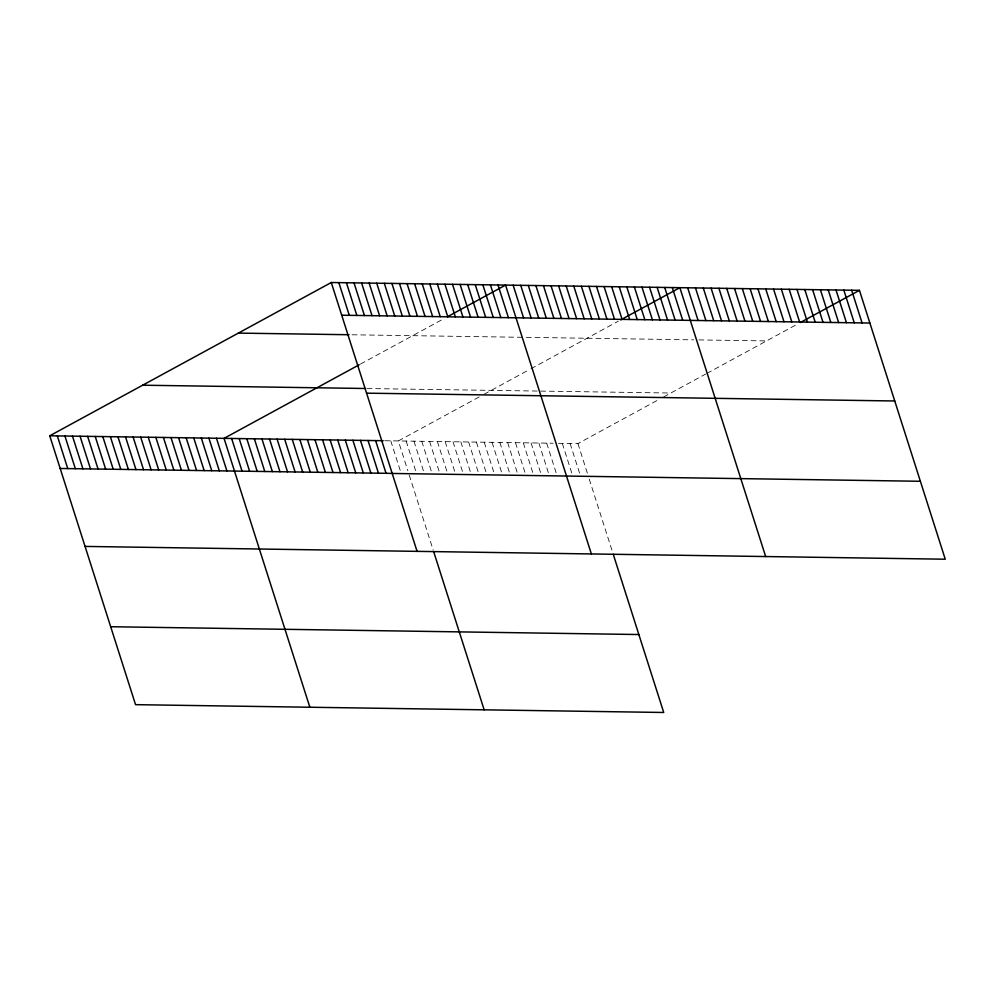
<?xml version="1.0" encoding="UTF-8"?>
<svg xmlns="http://www.w3.org/2000/svg" width="995" height="995" viewBox="0 0 995 995"><rect width="100%" height="100%" fill="white"/><g stroke="black" fill="none" stroke-linecap="round" stroke-linejoin="round"><path stroke-width="0.75" stroke-dasharray="4.97 3.73" d="M360.451 364.095L444.031 318.599M479.18 396.93L398.348 440.934L407.875 470.797M484.005 394.306L529.775 369.381M531.019 368.71L618.33 321.174M558.406 443.31L577.921 443.596L659.959 398.933M663.578 396.968L705.629 374.07M706.873 373.399L797.903 323.835M352.043 334.78L523.308 337.317M526.33 337.355L693.664 339.842M698.876 339.917L766.536 340.912M366.968 388.523L538.096 391.06M540.695 391.097L670.817 393.025M384.704 440.735L553.195 443.235M577.921 443.596L587.448 473.458M589.239 479.08L612.783 552.847M570.11 443.484L579.637 473.334M562.299 443.372L571.839 473.222M546.69 443.136L556.665 474.416M538.88 443.024L548.867 474.304M531.069 442.899L541.056 474.18M523.27 442.787L533.245 474.068M515.46 442.675L525.435 473.956M507.649 442.564L517.636 473.831M499.838 442.439L509.826 473.719M492.04 442.327L501.567 472.19M484.229 442.215L493.756 472.065M476.418 442.091L485.946 471.953M468.608 441.979L478.595 473.259M460.809 441.867L470.784 473.147M452.999 441.755L462.974 473.023M445.188 441.631L455.175 472.911M437.377 441.519L447.364 472.799M429.579 441.407L439.554 472.675M421.768 441.282L431.743 472.563M413.957 441.171L423.945 472.451M406.147 441.059L415.674 470.909M409.219 475.038L433.211 550.185M390.761 440.822L400.288 470.685"/><path stroke-width="1.49" d="M613.231 554.24L663.727 712.482L135.556 704.659L49.75 435.785L331.273 282.518L859.444 290.341L945.25 559.215L85.06 546.417M359.207 364.779L224.049 438.36L309.855 707.246M447.65 316.634L505.56 285.105L591.378 553.979M620.743 319.868L679.859 287.679L765.677 556.566M800.316 322.529L859.444 290.341M341.708 315.216L869.879 323.039M238.365 333.101L349.009 334.73M142.646 385.202L365.451 388.498M366.583 393.162L894.754 400.985M49.75 435.785L383.187 440.71M60.185 468.483L392.105 473.396M392.204 473.458L920.375 481.281M110.681 626.726L638.852 634.536M851.633 290.229L862.068 322.927M843.822 290.105L854.257 322.803M836.011 289.993L846.446 322.691M828.213 289.881L838.648 322.579M820.402 289.756L830.837 322.467M812.592 289.644L823.027 322.343M804.781 289.533L815.216 322.231M796.983 289.421L807.418 322.119M789.172 289.296L799.607 321.994M781.361 289.184L791.796 321.882M773.55 289.072L783.985 321.771M765.752 288.948L776.187 321.646M757.941 288.836L768.376 321.534M750.13 288.724L760.566 321.422M742.32 288.6L752.755 321.31M734.521 288.488L744.957 321.186M726.711 288.376L737.146 321.074M718.9 288.264L729.335 320.962M711.089 288.14L721.524 320.838M703.291 288.028L713.726 320.726M695.48 287.916L705.915 320.614M687.669 287.791L698.104 320.502M672.284 287.567L682.719 320.266M664.71 287.455L675.145 320.154M657.123 287.344L667.558 320.042M649.548 287.232L659.983 319.93M641.974 287.12L652.409 319.818M634.387 287.008L644.835 319.706M626.813 286.896L637.248 319.594M619.238 286.784L629.673 319.482M611.664 286.672L622.099 319.37M604.077 286.56L614.512 319.258M596.502 286.448L606.938 319.146M588.928 286.336L599.363 319.034M581.341 286.224L591.776 318.922M573.767 286.112L584.202 318.81M566.192 286L576.627 318.698M558.618 285.888L569.053 318.587M551.031 285.776L561.466 318.475M543.457 285.664L553.892 318.363M535.882 285.553L546.317 318.251M528.295 285.441L538.73 318.139M520.721 285.329L531.156 318.027M513.146 285.217L523.581 317.915M497.985 284.993L508.42 317.691M490.411 284.881L500.846 317.579M482.836 284.769L493.271 317.467M475.249 284.657L485.684 317.355M467.675 284.545L478.11 317.243M460.1 284.433L470.535 317.131M452.514 284.321L462.949 317.019M444.939 284.209L455.374 316.907M437.365 284.097L447.8 316.796M429.79 283.985L440.225 316.684M422.203 283.861L432.638 316.572M414.629 283.749L425.064 316.46M407.054 283.637L417.49 316.348M399.468 283.525L409.903 316.236M391.893 283.413L402.328 316.124M384.319 283.301L394.754 316.012M376.732 283.189L387.179 315.9M369.157 283.077L379.592 315.788M361.583 282.966L372.018 315.664M354.009 282.854L364.444 315.552M433.646 551.578L484.155 709.821M346.422 282.742L356.857 315.44M338.847 282.63L349.282 315.328M331.273 282.518L417.079 551.404M375.612 440.598L386.048 473.309M368.026 440.486L378.461 473.197M360.451 440.375L370.886 473.085M352.877 440.263L363.312 472.973M345.29 440.151L355.737 472.849M337.715 440.039L348.151 472.737M330.141 439.927L340.576 472.625M322.567 439.815L333.002 472.513M314.98 439.703L325.415 472.401M307.405 439.591L317.84 472.289M299.831 439.479L310.266 472.177M292.244 439.367L302.679 472.065M284.669 439.255L295.105 471.953M277.095 439.143L287.53 471.841M269.521 439.031L279.956 471.729M261.934 438.919L272.369 471.618M254.359 438.807L264.794 471.506M246.785 438.695L257.22 471.394M239.198 438.584L249.633 471.282M231.624 438.472L242.059 471.17M216.462 438.248L226.91 470.946M208.888 438.136L219.323 470.834M201.313 438.024L211.748 470.722M193.739 437.912L204.174 470.61M186.152 437.8L196.587 470.498M178.578 437.688L189.013 470.386M171.003 437.576L181.438 470.274M163.416 437.464L173.851 470.162M155.842 437.352L166.277 470.05M148.267 437.24L158.702 469.938M140.693 437.128L151.128 469.827M133.106 437.016L143.541 469.715M125.532 436.904L135.967 469.603M117.957 436.793L128.392 469.491M110.37 436.681L120.805 469.379M102.796 436.569L113.231 469.267M95.221 436.457L105.657 469.155M87.635 436.345L98.082 469.043M80.06 436.233L90.495 468.931M72.486 436.121L82.921 468.819M64.911 436.009L75.346 468.707M57.324 435.897L67.759 468.595"/></g></svg>
